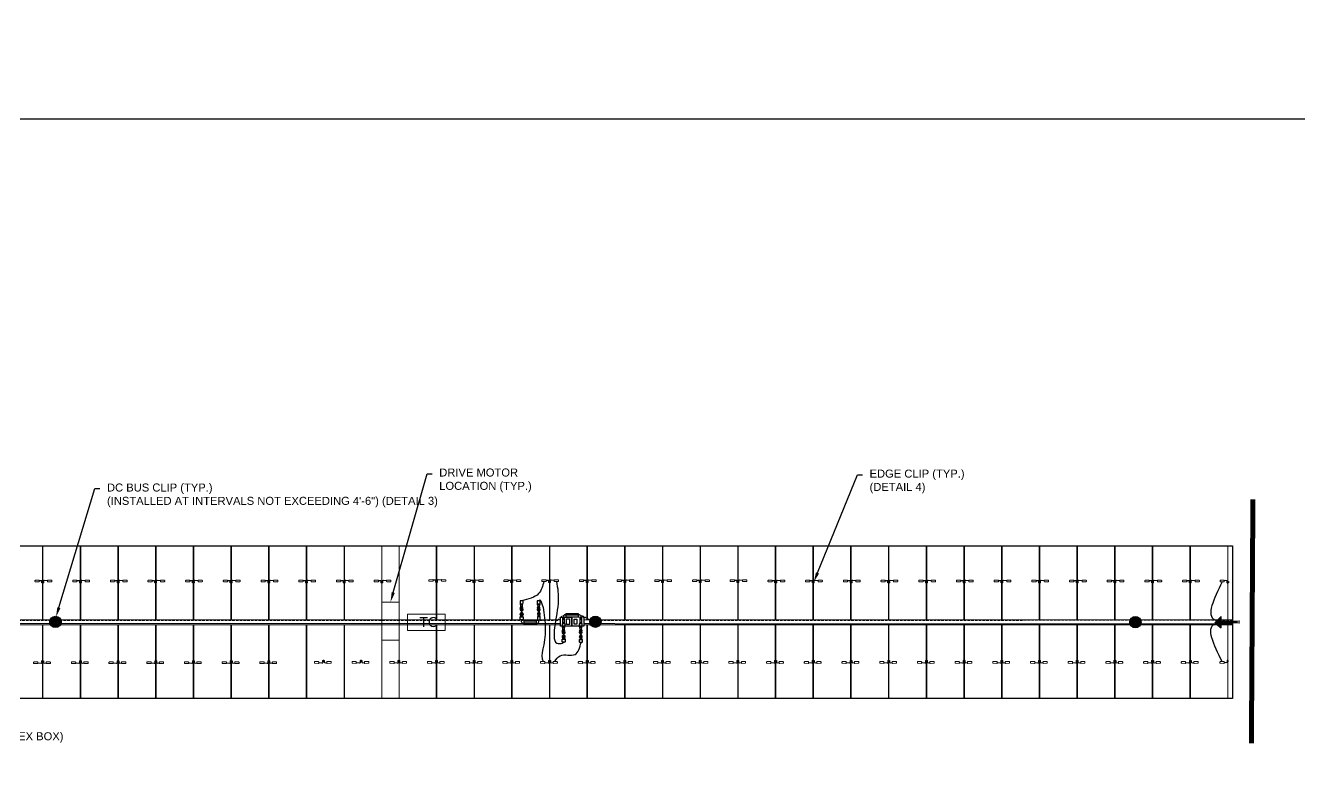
# Model space of a CAD drawing. Header units: feet. Extents: x -327 to 55127, y -297 to 4121.
# Drawn here: x 92.7 to 220.1, y 129.9 to 204.3 of the extents above; entities that cross this region are included whole.
import ezdxf
from ezdxf import colors
from ezdxf.entities.mleader import LeaderData, LeaderLine
from ezdxf.enums import TextEntityAlignment as Align
from ezdxf.math import Vec2, Vec3

# ---------------------------------------------------------------- set-up
doc = ezdxf.new("R2018")
doc.units = ezdxf.units.FT
doc.header["$MEASUREMENT"] = 0
doc.set_wipeout_variables(frame=1)
for name, pattern in [('ACAD-x100644055pbs01-civil$0${ Chain Double-Dash }', [0]), ('HIDDEN', [0.375, 0.25, -0.125]), ('PHANTOM', [2.5, 1.25, -0.25, 0.25, -0.25, 0.25, -0.25])]:
    doc.linetypes.add(name, pattern=pattern)
for name, color, linetype in [('@2x40.5 Tracker LR5', 5, 'Continuous'), ('E-CABL-HARN-NEG', 3, 'Continuous'), ('E-EQPM-HRDW', 16, 'Continuous'), ('E-HARN-COMP', 8, 'Continuous'), ('E-TRNK-CABL-NEG', 6, 'HIDDEN'), ('E-TRUNK-CABLE-POS', 6, 'HIDDEN'), ('E-WIRING DETAILS', 7, 'Continuous'), ('G-ANNO-TEXT', 1, 'Continuous'), ('G-MATC-LINE', 6, 'PHANTOM'), ('PDF_Ediciones', 1, 'Continuous'), ('XREF', 7, 'Continuous')]:
    doc.layers.add(name, color=color, linetype=linetype)
for name, color, linetype, lineweight in [('E-MODULE', 253, 'Continuous', 0), ('E-TRACER-EQMPT', 252, 'Continuous', 0), ('E-TRACKER MOTOR', 252, 'Continuous', 0)]:
    doc.layers.add(name, color=color, linetype=linetype, lineweight=lineweight)
doc.styles.add('NEI-A', font='arial.ttf')
doc.styles.get("Standard").update_dxf_attribs({"font": 'arial.ttf'})

# ---------------------------------------------------------------- blocks, each defined once
blk = doc.blocks.new('DETAIL_TITLE')
at = {"style": 'NEI-A', "flags": 8}
blk.add_attdef('#', text='', height=0.2, dxfattribs=at).set_placement((0.5922, -0.5109), align=Align.MIDDLE_CENTER)
at = {"lineweight": 30, "flags": 104}
blk.add_attdef('DETAIL_TITLE', text='', height=0.2, dxfattribs=at).set_placement((0.9099, -0.52514), align=Align.BOTTOM_LEFT)
at = {"style": 'NEI-A'}
for tag, p in [('SCALE:', (0.93865, -0.73792)), ('1"_=_', (1.5474, -0.73792))]:
    blk.add_attdef(tag, text='', height=0.1, dxfattribs=at).set_placement(p, align=Align.BOTTOM_LEFT)
blk = doc.blocks.new('CLIP')
blk.add_lwpolyline([(-0.09, 0.1), (0.05, 0.1), (0.05, -0.02), (-0.09, -0.02)], close=True)
at = {"layer": 'PDF_Ediciones', "lineweight": 0}
for points in [[(-0.9, -0.15, -0.414213), (-0.93, -0.12), (-0.93, -0.04, -0.414213), (-0.89, 0), (-0.53, 0, -0.414213), (-0.5, -0.04), (-0.5, -0.12, -0.414213), (-0.53, -0.17), (-0.9, -0.15)], [(0.71, -0.15, 0.414213), (0.75, -0.12), (0.75, -0.04, 0.414213), (0.72, 0), (0.35, 0, 0.414213), (0.32, -0.04), (0.32, -0.12, 0.414213), (0.35, -0.17), (0.71, -0.15)]]:
    blk.add_lwpolyline(points, format="xyb", dxfattribs=at)
at = {"layer": 'XREF', "flags": 128}
blk.add_lwpolyline([(-0.51, -0.1), (-0.18, -0.12, 0.486695), (-0.07, -0.03), (-0.07, 0.11, -0.78238), (0.02, 0.12), (0.02, -0.03, 0.37874), (0.16, -0.11), (0.33, -0.1)], format="xyb", dxfattribs=at)
blk = doc.blocks.new('AES Clamp')
h = blk.add_hatch(color=256)
h.dxf.hatch_style = 1
h.paths.add_polyline_path([(-0.56, 0, 1), (0.56, 0, 1)])
at = {"layer": 'E-WIRING DETAILS'}
blk.add_circle((0, 0), 0.564, dxfattribs=at)
blk = doc.blocks.new('A$C2C7A52CE')
at = {"layer": 'E-HARN-COMP'}
for p, q in [((-0.496, 0.086, 0.079), (-0.494, 0.085, 0.079)), ((-0.496, -0.086, 0.079), (-0.494, -0.085, 0.079))]:
    blk.add_line(p, q, dxfattribs=at)
for points, elevation in [([(-0.634, -0.1), (-0.636, -0.098), (-0.636, 0.098), (-0.634, 0.1), (-0.576, 0.1), (-0.573, 0.097), (-0.573, -0.097), (-0.576, -0.1), (-0.634, -0.1)], -0.033), ([(-0.634, 0.031), (-0.629, 0.031), (-0.629, 0.022), (-0.598, 0.022)], 0.079), ([(-0.573, 0.062), (-0.571, 0.06), (-0.515, 0.06), (-0.512, 0.062)], 0.015), ([(-0.509, -0.1), (-0.512, -0.097), (-0.512, 0.097), (-0.509, 0.1), (-0.496, 0.1), (-0.496, -0.1), (-0.509, -0.1)], -0.033), ([(-0.493, 0.097), (-0.493, 0.093), (-0.491, 0.089), (-0.389, 0.062), (-0.284, 0.075), (-0.281, 0.078), (-0.27, 0.078), (-0.27, -0.078), (-0.281, -0.078), (-0.284, -0.075), (-0.389, -0.062), (-0.491, -0.089), (-0.493, -0.097), (-0.493, 0.097)], -0.033), ([(-0.27, -0.078), (-0.267, -0.075), (-0.267, 0.075), (-0.27, 0.078)], -0.033), ([(-0.267, 0.069), (-0.263, 0.065), (-0.246, 0.065), (-0.246, 0.072), (-0.237, 0.072), (-0.237, 0.065), (-0.222, 0.065), (-0.218, 0.072), (-0.216, 0.072), (-0.212, 0.065), (-0.209, 0.065), (-0.204, 0.072), (-0.203, 0.072)], 0.079), ([(-0.003, -0.087), (-0.006, -0.091), (-0.033, -0.1), (-0.141, -0.1), (-0.198, -0.098), (-0.203, -0.095), (-0.203, 0.094), (-0.198, 0.098), (-0.141, 0.1), (-0.034, 0.1), (-0.006, 0.09), (-0.003, 0.087), (0, 0.059), (0, 0.002), (-0.002, -0.07), (-0.003, -0.087)], -0.024), ([(-0.634, -0.031), (-0.629, -0.031), (-0.629, -0.022), (-0.598, -0.022)], 0.079), ([(-0.573, -0.063), (-0.571, -0.06), (-0.515, -0.06), (-0.512, -0.063)], 0.015), ([(-0.267, -0.069), (-0.263, -0.065), (-0.246, -0.065), (-0.246, -0.072), (-0.237, -0.072), (-0.237, -0.065), (-0.229, -0.065), (-0.225, -0.073), (-0.223, -0.073), (-0.218, -0.065), (-0.215, -0.065), (-0.211, -0.073), (-0.209, -0.073), (-0.205, -0.065), (-0.203, -0.065)], -0.039)]:
    blk.add_lwpolyline(points, dxfattribs=dict(at, elevation=elevation))
for points in [[(-0.59, 0.018), (-0.426, 0.018)], [(-0.426, 0.018), (-0.426, -0.018)], [(-0.59, -0.018), (-0.426, -0.018)]]:
    blk.add_lwpolyline(points, dxfattribs=at)
blk = doc.blocks.new('A$C084F4888')
at = {"layer": 'E-HARN-COMP'}
for p, q in [((0.523, 0.021, 0.006), (0.415, 0.021, 0.006)), ((0.54, 0.017, 0.006), (0.568, 0.017, 0.006)), ((0.523, -0.021, 0.006), (0.415, -0.021, 0.006)), ((0.54, -0.017, 0.006), (0.568, -0.017, 0.006))]:
    blk.add_line(p, q, dxfattribs=at)
for points, elevation in [([(0.196, -0.096), (0.2, -0.092), (0.2, 0.092), (0.196, 0.097), (0.034, 0.098), (0.006, 0.089), (0.003, 0.086), (0.001, 0.071), (0, 0.031), (0, -0.01), (0.001, -0.072), (0.003, -0.086), (0.033, -0.098), (0.196, -0.096)], -0.011), ([(0.2, 0.068), (0.202, 0.064), (0.203, 0.062), (0.203, 0.056), (0.204, 0.056), (0.205, 0.062), (0.205, 0.064), (0.209, 0.072), (0.212, 0.072), (0.216, 0.064), (0.217, 0.056), (0.22, 0.056)], 0.053), ([(0.275, 0.077), (0.275, -0.077), (0.277, -0.074), (0.277, -0.063), (0.282, -0.059), (0.294, -0.059), (0.314, -0.052), (0.322, -0.052), (0.326, -0.054), (0.351, -0.097), (0.353, -0.098), (0.353, 0.098), (0.35, 0.096), (0.326, 0.054), (0.322, 0.052), (0.314, 0.052), (0.294, 0.059), (0.282, 0.059), (0.277, 0.063), (0.277, 0.074), (0.275, 0.077)], 0), ([(0.353, 0.086), (0.366, 0.086)], 0.004), ([(0.466, 0.063), (0.466, 0.065), (0.457, 0.073), (0.45, 0.076), (0.431, 0.076), (0.433, 0.07), (0.373, 0.07), (0.369, 0.075), (0.369, 0.096), (0.366, 0.098), (0.366, -0.098), (0.369, -0.096), (0.369, -0.075), (0.373, -0.07), (0.433, -0.07), (0.431, -0.076), (0.45, -0.076), (0.457, -0.073), (0.466, -0.065), (0.466, -0.063), (0.464, -0.062), (0.373, -0.059), (0.369, -0.055), (0.369, -0.044), (0.371, -0.042), (0.371, 0.042), (0.369, 0.044), (0.369, 0.055), (0.373, 0.059)], 0.027), ([(0.373, 0.059), (0.464, 0.062), (0.466, 0.063)], 0.027), ([(0.2, -0.067), (0.203, -0.072), (0.205, -0.072), (0.209, -0.064), (0.212, -0.064), (0.216, -0.072), (0.218, -0.072), (0.223, -0.064), (0.223, -0.062)], 0.006), ([(0.353, -0.086), (0.366, -0.086)], 0.004)]:
    blk.add_lwpolyline(points, dxfattribs=dict(at, elevation=elevation))
for points in [[(0.266, 0.077), (0.264, 0.074), (0.264, 0.067), (0.259, 0.062), (0.252, 0.062), (0.252, 0.064), (0.227, 0.064), (0.227, 0.062), (0.226, 0.062), (0.222, 0.062), (0.22, 0.06), (0.22, 0.05), (0.221, 0.047), (0.223, 0.045), (0.226, 0.044), (0.26, 0.044), (0.263, 0.045), (0.264, 0.048), (0.264, 0.067)], [(0.371, 0.037), (0.38, 0.037)], [(0.38, -0.042), (0.38, 0.042), (0.381, 0.041), (0.381, -0.041), (0.38, -0.042)], [(0.382, 0.035), (0.385, 0.034), (0.385, -0.034), (0.382, -0.035), (0.382, 0.035), (0.381, 0.039)], [(0.385, 0.029), (0.392, 0.029)], [(0.397, 0.039), (0.396, 0.035), (0.392, 0.034), (0.392, -0.034), (0.396, -0.035), (0.396, 0.035)], [(0.398, 0.042), (0.397, 0.041), (0.397, -0.041), (0.398, -0.042), (0.398, 0.042)], [(0.398, 0.037), (0.403, 0.037)], [(0.403, 0.042), (0.406, 0.041), (0.41, 0.038), (0.41, 0.034), (0.414, 0.032), (0.573, 0.032), (0.574, 0.031), (0.575, 0.024), (0.575, -0.024), (0.575, -0.03), (0.573, -0.032), (0.414, -0.032), (0.41, -0.038), (0.406, -0.041), (0.405, -0.042), (0.403, -0.042), (0.403, 0.042)], [(0.537, 0.024), (0.538, 0.022), (0.538, -0.022), (0.537, -0.024), (0.537, 0.024)], [(0.575, 0.024), (0.57, 0.019), (0.57, -0.019), (0.575, -0.024)], [(0.266, -0.077), (0.264, -0.074), (0.264, -0.067), (0.259, -0.062), (0.252, -0.062), (0.252, -0.064), (0.227, -0.064), (0.227, -0.062), (0.226, -0.062), (0.222, -0.062), (0.22, -0.06), (0.22, -0.05), (0.221, -0.047), (0.223, -0.045), (0.226, -0.044), (0.26, -0.044), (0.263, -0.045), (0.264, -0.048), (0.264, -0.067)], [(0.371, -0.037), (0.38, -0.037)], [(0.381, -0.039), (0.382, -0.035)], [(0.385, -0.029), (0.392, -0.029)], [(0.396, -0.035), (0.397, -0.039)], [(0.398, -0.037), (0.403, -0.037)]]:
    blk.add_lwpolyline(points, dxfattribs=at)
at = {"layer": 'E-HARN-COMP', "elevation": 0.063}
blk.add_lwpolyline([(0.351, 0.024), (0.299, 0.024), (0.299, -0.024), (0.351, -0.024)], close=True, dxfattribs=at)
at = {"layer": 'E-HARN-COMP'}
blk.add_circle((0.318, 0, 0.052), 0.0136, dxfattribs=at)
blk = doc.blocks.new('drop')
at = {"layer": 'E-HARN-COMP'}
blk.add_line((-0.9, 0.35), (0.9, 0.35), dxfattribs=at)
for points in [[(-0.9, 0.41, 0.38464), (-1.28, 0.11), (-1.28, -0.18)], [(0.89, 0.41, -0.38464), (1.27, 0.11), (1.27, -0.18)]]:
    blk.add_lwpolyline(points, format="xyb", dxfattribs=at)
blk.add_lwpolyline([(-0.9, 0.54), (0.9, 0.54), (0.9, 0), (-0.9, 0)], close=True, dxfattribs=at)
blk = doc.blocks.new('Injected piece wire support')
h = blk.add_hatch(color=256)
h.dxf.hatch_style = 1
h.paths.add_polyline_path([(0, 0.57), (0, -0.57), (0.64, 0.07)])
at = {"layer": 'E-EQPM-HRDW', "flags": 128}
blk.add_lwpolyline([(0.64, 0.07), (0, 0.57), (0, -0.57)], close=True, dxfattribs=at)
blk = doc.blocks.new('Fuse Base')
blk.add_wipeout([(-1.12, 0.46), (1.21, 0.47), (1.21, -0.46), (-1.12, -0.46)])
at = {"layer": 'E-HARN-COMP'}
for points in [[(-1.12, 0.46), (0, 0.46), (0, -0.46), (-1.12, -0.46)], [(-0.52, 0.27), (-0.23, 0.27), (-0.23, -0.27), (-0.52, -0.27)], [(0, 0.46), (1.21, 0.47), (1.21, -0.46), (0, -0.46)], [(0.25, 0.26), (0.51, 0.26), (0.51, -0.26), (0.25, -0.26)]]:
    blk.add_lwpolyline(points, close=True, dxfattribs=at)
blk = doc.blocks.new('E-100-18')
for points in [[(-0.0625, -0.15625), (0.0625, -0.15625), (0.0625, 0.15625), (-0.0625, 0.15625), (-0.0625, -0.15625)], [(-0.0625, 0.09375), (0.0625, 0.09375)], [(-0.0625, -0.09375), (0.0625, -0.09375)]]:
    blk.add_lwpolyline(points)
blk = doc.blocks.new('*U27')
at = {"layer": 'Defpoints'}
blk.add_lwpolyline([(0, 23.011), (26.909, 23.011), (26.909, 0), (0, 0)], close=True, dxfattribs=at)

msp = doc.modelspace()

# ---------------------------------------------------------------- linework, layer by layer
for points in [[(213, 148.55), (212.86, 148.55), (212.86, 148.67), (213, 148.67)], [(212.99, 140.76), (212.86, 140.76), (212.86, 140.64), (212.99, 140.64)], [(212.99, 140.76), (212.86, 140.76), (212.86, 140.64), (212.99, 140.64)]]:
    msp.add_lwpolyline(points, close=True)
at = {"layer": '@2x40.5 Tracker LR5'}
msp.add_lwpolyline([(213.42, 152.26), (213.42, 136.96), (41.19, 136.96), (41.19, 152.26)], close=True, dxfattribs=at)
at = {"layer": 'E-CABL-HARN-NEG'}
for points, end_tangent in [([(144.55, 148.68), (144.03, 147.47, 0.01), (142.33, 146.76, -0.04)], (0.55098, -0.834518)), ([(145.81, 148.68), (145.97, 146.48, -0.01), (146.18, 142.47, -0.03), (146.58, 142.6, -0.04)], (0.15531, 0.987866)), ([(145.64, 140.66), (146.18, 141.25, -0.04), (147.67, 141.38, -0.07), (148.27, 142.59, -0.09)], (-0.031277, 0.999511))]:
    msp.add_spline(points, degree=3, dxfattribs=dict(at, end_tangent=end_tangent))
for points in [[(212.37, 148.63), (211.64, 144.84), (213.06, 144.71), (214.13, 144.73)], [(212.37, 140.66), (211.64, 144.45), (213.06, 144.58), (214.13, 144.56)]]:
    msp.add_spline(points, degree=3, dxfattribs=at)
msp.add_open_spline([(144.03, 146.76, -0.04), (144.32, 147.26, 0.22), (145.15, 142.93), (144.13, 141.39, 0.15), (144.48, 140.66)], degree=3, knots=[0, 0, 0, 0, 3.274502, 7.384331, 7.384331, 7.384331, 7.384331], dxfattribs=at)
at = {"layer": 'E-MODULE'}
for points in [[(90.7, 152.26), (90.7, 144.85), (94.41, 144.85), (94.41, 152.26), (90.7, 152.26)], [(94.47, 152.26), (94.47, 144.85), (98.18, 144.85), (98.18, 152.26), (94.47, 152.26)], [(98.24, 152.26), (98.24, 144.85), (101.95, 144.85), (101.95, 152.26), (98.24, 152.26)], [(102.01, 152.26), (102.01, 144.85), (105.72, 144.85), (105.72, 152.26), (102.01, 152.26)], [(105.78, 152.26), (105.78, 144.85), (109.49, 144.85), (109.49, 152.26), (105.78, 152.26)], [(109.55, 152.26), (109.55, 144.85), (113.26, 144.85), (113.26, 152.26), (109.55, 152.26)], [(113.32, 152.26), (113.32, 144.85), (117.03, 144.85), (117.03, 152.26), (113.32, 152.26)], [(117.09, 152.26), (117.09, 144.85), (120.8, 144.85), (120.8, 152.26), (117.09, 152.26)], [(120.86, 152.26), (120.86, 144.85), (124.57, 144.85), (124.57, 152.26), (120.86, 152.26)], [(130.09, 152.26), (130.09, 144.85), (131.16, 144.85)], [(132.8, 144.85), (133.8, 144.85), (133.8, 152.26), (130.09, 152.26)], [(133.86, 152.26), (133.86, 144.85), (137.57, 144.85), (137.57, 152.26), (133.86, 152.26)], [(137.61, 152.26), (137.61, 144.85), (141.33, 144.85), (141.33, 152.26), (137.61, 152.26)], [(141.38, 152.26), (141.38, 144.85), (145.1, 144.85), (145.1, 152.26), (141.38, 152.26)], [(145.15, 152.26), (145.15, 144.85), (148.86, 144.85), (148.86, 152.26), (145.15, 152.26)], [(148.92, 152.26), (148.92, 144.85), (152.63, 144.85), (152.63, 152.26), (148.92, 152.26)], [(152.69, 152.26), (152.69, 144.85), (156.4, 144.85), (156.4, 152.26), (152.69, 152.26)], [(156.46, 152.26), (156.46, 144.85), (160.17, 144.85), (160.17, 152.26), (156.46, 152.26)], [(160.23, 152.26), (160.23, 144.85), (163.94, 144.85), (163.94, 152.26), (160.23, 152.26)], [(163.98, 152.26), (163.98, 144.85), (167.69, 144.85), (167.69, 152.26), (163.98, 152.26)], [(167.75, 152.26), (167.75, 144.85), (171.46, 144.85), (171.46, 152.26), (167.75, 152.26)], [(171.52, 152.26), (171.52, 144.85), (175.23, 144.85), (175.23, 152.26), (171.52, 152.26)], [(175.29, 152.26), (175.29, 144.85), (179, 144.85), (179, 152.26), (175.29, 152.26)], [(179.06, 152.26), (179.06, 144.85), (182.77, 144.85), (182.77, 152.26), (179.06, 152.26)], [(182.83, 152.26), (182.83, 144.85), (186.54, 144.85), (186.54, 152.26), (182.83, 152.26)], [(186.6, 152.26), (186.6, 144.85), (190.31, 144.85), (190.31, 152.26), (186.6, 152.26)], [(190.37, 152.26), (190.37, 144.85), (194.08, 144.85), (194.08, 152.26), (190.37, 152.26)], [(194.14, 152.26), (194.14, 144.85), (197.85, 144.85), (197.85, 152.26), (194.14, 152.26)], [(197.91, 152.26), (197.91, 144.85), (201.62, 144.85), (201.62, 152.26), (197.91, 152.26)], [(201.68, 152.26), (201.68, 144.85), (205.39, 144.85), (205.39, 152.26), (201.68, 152.26)], [(205.45, 152.26), (205.45, 144.85), (209.16, 144.85), (209.16, 152.26), (205.45, 152.26)], [(209.22, 152.26), (209.22, 144.85), (212.93, 144.85), (212.93, 152.26), (209.22, 152.26)], [(90.7, 144.36), (90.7, 136.96), (94.41, 136.96), (94.41, 144.36), (90.7, 144.36)], [(94.47, 144.36), (94.47, 136.96), (98.18, 136.96), (98.18, 144.36), (94.47, 144.36)], [(98.24, 144.36), (98.24, 136.96), (101.95, 136.96), (101.95, 144.36), (98.24, 144.36)], [(102.01, 144.36), (102.01, 136.96), (105.72, 136.96), (105.72, 144.36), (102.01, 144.36)], [(105.78, 144.36), (105.78, 136.96), (109.49, 136.96), (109.49, 144.36), (105.78, 144.36)], [(109.55, 144.36), (109.55, 136.96), (113.26, 136.96), (113.26, 144.36), (109.55, 144.36)], [(113.32, 144.36), (113.32, 136.96), (117.03, 136.96), (117.03, 144.36), (113.32, 144.36)], [(117.09, 144.36), (117.09, 136.96), (120.8, 136.96), (120.8, 144.36), (117.09, 144.36)], [(120.86, 144.36), (120.86, 136.96), (124.57, 136.96), (124.57, 144.36), (120.86, 144.36)], [(130.09, 144.36), (130.09, 136.96), (133.8, 136.96), (133.8, 144.36), (132.8, 144.36)], [(131.16, 144.36), (130.09, 144.36)], [(133.86, 144.36), (133.86, 136.96), (137.57, 136.96), (137.57, 144.36), (133.86, 144.36)], [(137.61, 144.36), (137.61, 136.96), (141.33, 136.96), (141.33, 144.36), (137.61, 144.36)], [(141.38, 144.36), (141.38, 136.96), (145.1, 136.96), (145.1, 144.36), (141.38, 144.36)], [(145.15, 144.36), (145.15, 136.96), (148.86, 136.96), (148.86, 144.36), (145.15, 144.36)], [(148.92, 144.36), (148.92, 136.96), (152.63, 136.96), (152.63, 144.36), (148.92, 144.36)], [(152.69, 144.36), (152.69, 136.96), (156.4, 136.96), (156.4, 144.36), (152.69, 144.36)], [(156.46, 144.36), (156.46, 136.96), (160.17, 136.96), (160.17, 144.36), (156.46, 144.36)], [(160.23, 144.36), (160.23, 136.96), (163.94, 136.96), (163.94, 144.36), (160.23, 144.36)], [(163.98, 144.36), (163.98, 136.96), (167.69, 136.96), (167.69, 144.36), (163.98, 144.36)], [(167.75, 144.36), (167.75, 136.96), (171.46, 136.96), (171.46, 144.36), (167.75, 144.36)], [(171.52, 144.36), (171.52, 136.96), (175.23, 136.96), (175.23, 144.36), (171.52, 144.36)], [(175.29, 144.36), (175.29, 136.96), (179, 136.96), (179, 144.36), (175.29, 144.36)], [(179.06, 144.36), (179.06, 136.96), (182.77, 136.96), (182.77, 144.36), (179.06, 144.36)], [(182.83, 144.36), (182.83, 136.96), (186.54, 136.96), (186.54, 144.36), (182.83, 144.36)], [(186.6, 144.36), (186.6, 136.96), (190.31, 136.96), (190.31, 144.36), (186.6, 144.36)], [(190.37, 144.36), (190.37, 136.96), (194.08, 136.96), (194.08, 144.36), (190.37, 144.36)], [(194.14, 144.36), (194.14, 136.96), (197.85, 136.96), (197.85, 144.36), (194.14, 144.36)], [(197.91, 144.36), (197.91, 136.96), (201.62, 136.96), (201.62, 144.36), (197.91, 144.36)], [(201.68, 144.36), (201.68, 136.96), (205.39, 136.96), (205.39, 144.36), (201.68, 144.36)], [(205.45, 144.36), (205.45, 136.96), (209.16, 136.96), (209.16, 144.36), (205.45, 144.36)], [(209.22, 144.36), (209.22, 136.96), (212.93, 136.96), (212.93, 144.36), (209.22, 144.36)]]:
    msp.add_lwpolyline(points, dxfattribs=at)
for points in [[(127.31, 144.85), (128.34, 144.85), (128.34, 152.26), (124.63, 152.26), (124.63, 144.85)], [(127.31, 144.36), (124.63, 144.36), (124.63, 136.96), (128.34, 136.96), (128.34, 144.36)]]:
    msp.add_lwpolyline(points, close=True, dxfattribs=at)
at = {"layer": 'E-TRACER-EQMPT'}
for points in [[(213.42, 144.85), (41.21, 144.85), (41.21, 144.36), (213.42, 144.36)], [(131.16, 144.85), (131.07, 144.85)], [(131.07, 144.36), (135.92, 144.36)], [(135.92, 144.85), (132.8, 144.85)], [(137.55, 144.36), (213.42, 144.36), (213.42, 144.85), (137.55, 144.85)]]:
    msp.add_lwpolyline(points, dxfattribs=at)
at = {"layer": 'E-TRACKER MOTOR'}
for points in [[(130.09, 146.61), (130.09, 142.82), (128.34, 142.82), (128.34, 146.61)], [(134.69, 143.76), (130.91, 143.76), (130.91, 145.41), (134.69, 145.41)]]:
    msp.add_lwpolyline(points, close=True, dxfattribs=at)
at = {"layer": 'E-TRNK-CABL-NEG', "linetype": 'ACAD-x100644055pbs01-civil$0${ Chain Double-Dash }'}
msp.add_line((213.42, 144.42), (29.66, 144.5, -0.1), dxfattribs=at)
at = {"layer": 'E-TRUNK-CABLE-POS'}
for p, q in [((145.9, 144.78, -0.04), (47.45, 144.75, -0.09)), ((213.42, 144.8), (149.45, 144.78, -0.03))]:
    msp.add_line(p, q, dxfattribs=at)
at = {"layer": 'G-MATC-LINE', "const_width": 0.5}
msp.add_lwpolyline([(215.45, 156.89), (215.3, 132.5)], dxfattribs=at)
at = {"layer": 'PDF_Ediciones', "lineweight": 0}
for points in [[(212.2, 148.8, 0.414213), (212.16, 148.77), (212.16, 148.69, 0.414213), (212.19, 148.66), (212.55, 148.66, 0.414213), (212.58, 148.69), (212.58, 148.77, 0.414213), (212.55, 148.82), (212.2, 148.8)], [(212.2, 140.51, -0.414213), (212.15, 140.54), (212.15, 140.62, -0.414213), (212.19, 140.66), (212.55, 140.66, -0.414213), (212.58, 140.62), (212.58, 140.54, -0.414213), (212.55, 140.49), (212.2, 140.51)], [(212.2, 140.51, -0.414213), (212.15, 140.54), (212.15, 140.62, -0.414213), (212.19, 140.66), (212.55, 140.66, -0.414213), (212.58, 140.62), (212.58, 140.54, -0.414213), (212.55, 140.49), (212.2, 140.51)]]:
    msp.add_lwpolyline(points, format="xyb", dxfattribs=at)
at = {"layer": 'XREF', "flags": 128}
for points in [[(212.93, 148.51, -0.347123), (212.89, 148.54), (212.89, 148.69, 0.37874), (212.74, 148.77), (212.58, 148.75)], [(212.93, 148.51, -0.347123), (212.89, 148.54), (212.89, 148.69, 0.37874), (212.74, 148.77), (212.58, 148.75)], [(212.93, 140.81, 0.347123), (212.89, 140.78), (212.89, 140.63, -0.37874), (212.74, 140.55), (212.58, 140.56)], [(212.93, 140.81, 0.347123), (212.89, 140.78), (212.89, 140.63, -0.37874), (212.74, 140.55), (212.58, 140.56)]]:
    msp.add_lwpolyline(points, format="xyb", dxfattribs=at)

# ---------------------------------------------------------------- block references
at = {"layer": 'E-CABL-HARN-NEG', "xscale": 0.675, "yscale": 0.675, "zscale": 0.675, "rotation": 180}
msp.add_blockref('drop', (143.19, 144.73), dxfattribs=at)
at = {"layer": 'E-HARN-COMP', "yscale": 1.481035343229667, "zscale": 1.481035343229667}
for name, p, xscale, rotation in [('A$C2C7A52CE', (142.32, 146.76, -0.01), -1.481035343229667, 270), ('A$C2C7A52CE', (144.03, 146.76, -0.01), -1.481035343229667, 270), ('A$C084F4888', (142.33, 144.84), -1.481035343229667, 270), ('A$C084F4888', (144.05, 144.85), 1.481035343229667, 89.99999999999999), ('A$C084F4888', (146.53, 142.6, -0.03), -1.481035343229667, 270), ('A$C084F4888', (148.25, 142.59, -0.07), -1.481035343229667, 270)]:
    msp.add_blockref(name, p, dxfattribs=dict(at, xscale=xscale, rotation=rotation))
at = {"layer": 'G-ANNO-TEXT'}
ref = msp.add_blockref('DETAIL_TITLE', (61.14, 1018.09), dxfattribs=dict(at, xscale=128.9267043143703, yscale=128.9267043143703, zscale=128.9267043143703))
lines = msp.add_mtext('{\\LDC BLOCK TYPE-2 (3) STRINGS (52) MODULES [580W-NORTH MOTOR GAP] }', dxfattribs={"layer": '0', "insert": (178.45, 989.07), "char_height": 988.1378, "attachment_point": 1})
ref.add_attrib('DETAIL_TITLE', '', (178.45, 989.07)).embed_mtext(lines)
at = {"layer": 'XREF', "rotation": 180}
for name, p in [('CLIP', (94.42, 148.65)), ('CLIP', (98.19, 148.65)), ('CLIP', (101.96, 148.65)), ('CLIP', (105.71, 148.65)), ('CLIP', (109.48, 148.65)), ('CLIP', (113.25, 148.65)), ('CLIP', (117.02, 148.65)), ('CLIP', (120.79, 148.65)), ('CLIP', (124.56, 148.65)), ('CLIP', (128.33, 148.65)), ('CLIP', (133.81, 148.71)), ('CLIP', (137.55, 148.68)), ('CLIP', (141.31, 148.68)), ('CLIP', (145.09, 148.68)), ('CLIP', (148.85, 148.68)), ('CLIP', (152.63, 148.68)), ('CLIP', (156.39, 148.68)), ('CLIP', (160.17, 148.68)), ('CLIP', (163.93, 148.68)), ('CLIP', (167.71, 148.65)), ('CLIP', (171.47, 148.65)), ('CLIP', (175.25, 148.65)), ('CLIP', (179.01, 148.65)), ('CLIP', (182.79, 148.65)), ('CLIP', (186.55, 148.65)), ('CLIP', (190.33, 148.65)), ('CLIP', (194.09, 148.65)), ('CLIP', (197.87, 148.65)), ('CLIP', (201.63, 148.65)), ('CLIP', (205.4, 148.65)), ('CLIP', (209.17, 148.65)), ('Injected piece wire support', (212.27, 144.61))]:
    msp.add_blockref(name, p, dxfattribs=at)
at = {"layer": 'XREF'}
for name, p in [('AES Clamp', (95.72, 144.64)), ('AES Clamp', (149.71, 144.65)), ('AES Clamp', (203.7, 144.61)), ('CLIP', (94.46, 140.63)), ('CLIP', (98.24, 140.63)), ('CLIP', (102, 140.63)), ('CLIP', (105.78, 140.63)), ('CLIP', (109.54, 140.63)), ('CLIP', (113.32, 140.63)), ('CLIP', (117.08, 140.63)), ('CLIP', (122.54, 140.66)), ('CLIP', (126.3, 140.66)), ('CLIP', (130.08, 140.66)), ('CLIP', (133.84, 140.66)), ('CLIP', (137.61, 140.66)), ('CLIP', (141.38, 140.66)), ('CLIP', (145.15, 140.66)), ('CLIP', (148.92, 140.66)), ('CLIP', (152.67, 140.66)), ('CLIP', (156.44, 140.66)), ('CLIP', (160.21, 140.66)), ('CLIP', (163.98, 140.66)), ('CLIP', (167.75, 140.66)), ('CLIP', (171.52, 140.66)), ('CLIP', (175.29, 140.66)), ('CLIP', (179.06, 140.66)), ('CLIP', (182.83, 140.66)), ('CLIP', (186.6, 140.66)), ('CLIP', (190.37, 140.66)), ('CLIP', (194.14, 140.66)), ('CLIP', (197.91, 140.66)), ('CLIP', (201.68, 140.66)), ('CLIP', (205.45, 140.66)), ('CLIP', (209.22, 140.66))]:
    msp.add_blockref(name, p, dxfattribs=at)

# ---------------------------------------------------------------- texts
at = {"layer": 'E-TRACKER MOTOR', "insert": (132.11, 145.12), "char_height": 0.998, "attachment_point": 1, "rotation": 0}
msp.add_mtext_dynamic_manual_height_columns('TC', width=1.579, gutter_width=9.36, heights=[0], dxfattribs=at)

# ---------------------------------------------------------------- leaders
at = {"layer": 'G-ANNO-TEXT'}
ml = msp.add_multileader_mtext('Standard', dxfattribs=at)
ml.set_content('TRACKER TO TRACKER JUMP (TYP.)\\P(DETAIL 5)', color=256, style='NEI-A')
ml.set_leader_properties()
ml.build(insert=Vec2(0, 0))
ml.multileader.update_dxf_attribs({"dogleg_length": 0.0625, "arrow_head_size": 1, "scale": 8})
ctx = ml.context
ctx.base_point, ctx.scale, ctx.char_height, ctx.arrow_head_size, ctx.landing_gap_size, ctx.plane_origin = Vec3(47.85, 161.05), 8, 0.8, 1, 0.72, Vec3(39.65, 145.53)
notes = []
notes.append((ctx, [(0, (1, 1, 0), (47.35, 161.05), (1, 0), 0.5, [(0, [(42.52, 144.96)], 0, [])])]))
ctx.mtext.insert, ctx.mtext.width, ctx.mtext.defined_height, ctx.mtext.flow_direction = Vec3(48.57, 161.57), 21.3912, 4.71, 5
ml = msp.add_multileader_mtext('Standard', dxfattribs=at)
ml.set_content('DRIVE MOTOR \\PLOCATION (TYP.)', color=256, style='NEI-A')
ml.set_leader_properties()
ml.build(insert=Vec2(0, 0))
ml.multileader.update_dxf_attribs({"dogleg_length": 0.0625, "arrow_head_size": 1, "scale": 8})
ctx = ml.context
ctx.base_point, ctx.scale, ctx.char_height, ctx.arrow_head_size, ctx.landing_gap_size, ctx.plane_origin = Vec3(133.37, 159.46), 8, 0.8, 1, 0.72, Vec3(125.32, 147.29)
notes.append((ctx, [(0, (1, 1, 0), (132.87, 159.46), (1, 0), 0.5, [(0, [(129.22, 146.61)], 0, [])])]))
ctx.mtext.insert, ctx.mtext.width, ctx.mtext.flow_direction = Vec3(134.09, 159.98), 12.6342, 5
ml = msp.add_multileader_mtext('Standard', dxfattribs=at)
ml.set_content('EDGE CLIP (TYP.)\\P(DETAIL 4)', color=256, style='NEI-A')
ml.set_leader_properties()
ml.build(insert=Vec2(0, 0))
ml.multileader.update_dxf_attribs({"dogleg_length": 0.0625, "arrow_head_size": 1, "scale": 8})
ctx = ml.context
ctx.base_point, ctx.scale, ctx.char_height, ctx.arrow_head_size, ctx.landing_gap_size, ctx.plane_origin = Vec3(176.4, 159.36), 8, 0.8, 1, 0.72, Vec3(168.67, 149.19)
notes.append((ctx, [(0, (1, 1, 0), (175.9, 159.36), (1, 0), 0.5, [(0, [(171.54, 148.61)], 0, [])])]))
ctx.mtext.insert, ctx.mtext.width, ctx.mtext.flow_direction = Vec3(177.12, 159.87), 17.5037, 5
ml = msp.add_multileader_mtext('Standard', dxfattribs=at)
ml.set_content('DC BUS CLIP (TYP.)\\P(INSTALLED AT INTERVALS NOT EXCEEDING 4\'-6") (DETAIL 3)', color=256, style='NEI-A')
ml.set_leader_properties()
ml.build(insert=Vec2(0, 0))
ml.multileader.update_dxf_attribs({"dogleg_length": 0.0625, "arrow_head_size": 1, "scale": 8})
ctx = ml.context
ctx.base_point, ctx.scale, ctx.char_height, ctx.arrow_head_size, ctx.landing_gap_size, ctx.plane_origin = Vec3(100.15, 157.97), 8, 0.8, 1, 0.72, Vec3(92.1, 145.79)
notes.append((ctx, [(0, (1, 1, 0), (99.65, 157.97), (1, 0), 0.5, [(0, [(95.77, 145.11)], 0, [])])]))
ctx.mtext.insert, ctx.mtext.width, ctx.mtext.defined_height, ctx.mtext.flow_direction = Vec3(100.87, 158.48), 14.848, 1.95, 5
ml = msp.add_multileader_mtext('Standard', dxfattribs=at)
ml.set_content('FUSE BASE (TYP.)\\P(DETAIL 1 AND 2)', color=256, style='NEI-A')
ml.set_leader_properties()
ml.build(insert=Vec2(0, 0))
ml.multileader.update_dxf_attribs({"dogleg_length": 0.0625, "arrow_head_size": 1, "scale": 8})
ctx = ml.context
ctx.base_point, ctx.scale, ctx.char_height, ctx.arrow_head_size, ctx.landing_gap_size, ctx.plane_origin = Vec3(51.46, 155.81), 8, 0.8, 1, 0.72, Vec3(43.73, 145.64)
notes.append((ctx, [(0, (1, 1, 0), (50.96, 155.81), (1, 0), 0.5, [(0, [(45.07, 144.98)], 0, [])])]))
ctx.mtext.insert, ctx.mtext.width, ctx.mtext.flow_direction = Vec3(52.18, 156.33), 10.5663, 5
for ctx, leaders in notes:
    for number, flags, end, landing, length, lines in leaders:
        leader = LeaderData()
        leader.index, (leader.has_last_leader_line, leader.has_dogleg_vector, leader.attachment_direction) = number, flags
        leader.last_leader_point, leader.dogleg_vector, leader.dogleg_length = Vec3(end), Vec3(landing), length
        for number, points, colour, breaks in lines:
            line = LeaderLine()
            line.index, line.vertices, line.color, line.breaks = number, Vec3.list(points), colors.encode_raw_color(colour), breaks
            leader.lines.append(line)
        ctx.leaders.append(leader)

# ---------------------------------------------------------------- next in the draw order: block references
at = {"layer": 'E-HARN-COMP'}
msp.add_blockref('Fuse Base', (147.34, 144.66), dxfattribs=at)

# ---------------------------------------------------------------- next in the draw order: linework, layer by layer
at = {"layer": 'E-TRUNK-CABLE-POS'}
msp.add_open_spline([(145.9, 144.78), (146.17, 145.04), (146.44, 145.44), (148.48, 145.48), (148.94, 144.85), (149.45, 144.78)], degree=3, knots=[0.102588, 0.102588, 0.102588, 0.102588, 1.179777, 2.395298, 3.956021, 3.956021, 3.956021, 3.956021], dxfattribs=at)

# ---------------------------------------------------------------- next in the draw order: block references
at = {"layer": 'Defpoints', "xscale": 8, "yscale": 8, "zscale": 8}
msp.add_blockref('*U27', (9.15, 10.86), dxfattribs=at)
at = {"layer": 'E-CABL-HARN-NEG', "xscale": 0.675, "yscale": 0.675, "zscale": 0.675}
msp.add_blockref('drop', (147.39, 145.12), dxfattribs=at)
at = {"layer": 'E-HARN-COMP', "xscale": -1.481035343229667, "yscale": 1.481035343229667, "zscale": 1.481035343229667, "rotation": 270}
for p in [(146.52, 144.46, 0.04), (148.24, 144.47, 0.04)]:
    msp.add_blockref('A$C2C7A52CE', p, dxfattribs=at)
at = {"layer": 'E-HARN-COMP', "xscale": 1.714161265572724, "yscale": 1.714161265572724, "zscale": 1.714161265572724}
for p in [(146.51, 144.74), (148.24, 144.74)]:
    msp.add_blockref('E-100-18', p, dxfattribs=at)

# ---------------------------------------------------------------- next in the draw order: leaders
at = {"layer": 'G-ANNO-TEXT'}
ml = msp.add_multileader_mtext('Standard', dxfattribs=at)
ml.set_content('RATCHET P-CLAMP\\P(INSTALL ON LAST PILE BEFORE TRANSITION TO DISCONNECT OR FLEX BOX) \\P(DETAIL 6)', color=256, style='NEI-A')
ml.set_leader_properties()
ml.build(insert=Vec2(0, 0))
ml.multileader.update_dxf_attribs({"dogleg_length": 0.0625, "arrow_head_size": 1, "scale": 8})
ctx = ml.context
ctx.base_point, ctx.scale, ctx.char_height, ctx.arrow_head_size, ctx.landing_gap_size, ctx.plane_origin = Vec3(53.39, 134.41), 8, 0.8, 1, 0.72, Vec3(45.65, 144.71)
notes = []
notes.append((ctx, [(0, (1, 1, 0), (52.89, 134.41), (1, 0), 0.5, [(0, [(48.52, 144.13)], 0, [])])]))
ctx.mtext.insert, ctx.mtext.width, ctx.mtext.flow_direction = Vec3(54.11, 134.93), 13.2381, 5
for ctx, leaders in notes:
    for number, flags, end, landing, length, lines in leaders:
        leader = LeaderData()
        leader.index, (leader.has_last_leader_line, leader.has_dogleg_vector, leader.attachment_direction) = number, flags
        leader.last_leader_point, leader.dogleg_vector, leader.dogleg_length = Vec3(end), Vec3(landing), length
        for number, points, colour, breaks in lines:
            line = LeaderLine()
            line.index, line.vertices, line.color, line.breaks = number, Vec3.list(points), colors.encode_raw_color(colour), breaks
            leader.lines.append(line)
        ctx.leaders.append(leader)

doc.saveas('drawing.dxf')
